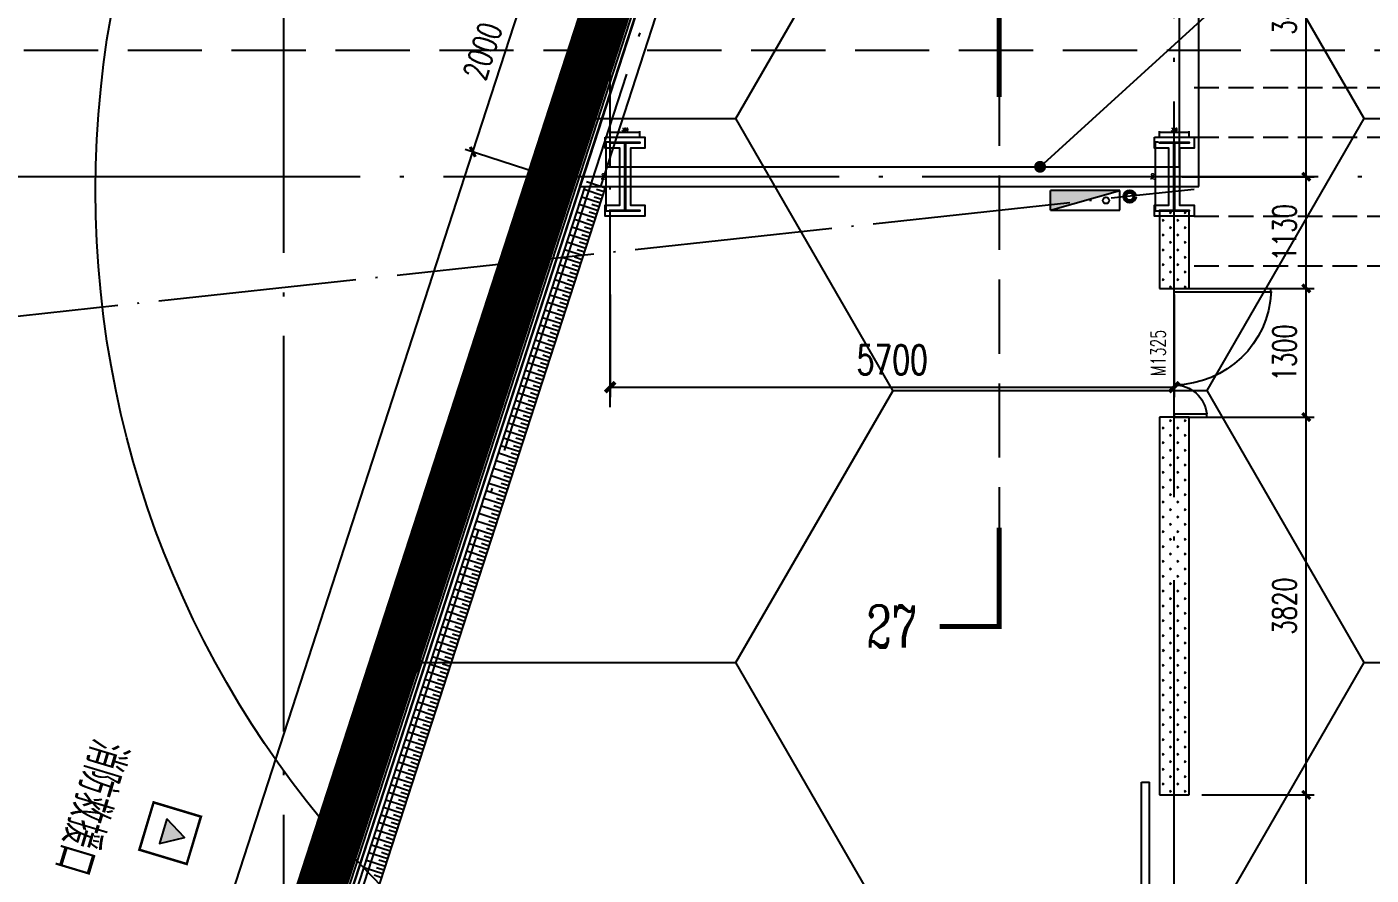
# Model space of a CAD drawing. Extents: x -821772 to -21949, y 506164 to 1049594.
# Drawn here: x -275449 to -261865, y 699009 to 707585 of the extents above; entities that cross this region are included whole.
import ezdxf
from ezdxf.xclip import XClip

# ---------------------------------------------------------------- set-up
doc = ezdxf.new("R2010")
doc.units = 0
doc.header["$LTSCALE"] = 1000
doc.header["$MEASUREMENT"] = 0
doc.header["$XCLIPFRAME"] = 2
for name, pattern in [('10平面20250807_t3$0$10平面$0$DASH', [0.35, 0.25, -0.1]), ('10平面20250807_t3$0$DASH', [0.35, 0.25, -0.1]), ('10平面20250807_t3$0$DOTE', [2.42, 2, -0.2, 0.02, -0.2]), ('DASH', [0.35, 0.25, -0.1])]:
    doc.linetypes.add(name, pattern=pattern)
doc.layers.get('Defpoints').update_dxf_attribs({"color": 210})
doc.layers.add('1-防火分区线', color=201, linetype='DASH', lineweight=50)
doc.layers.add('10平面20250807_t3$0$LG-ZF消防', color=1, linetype='Continuous', lineweight=60)
for name, color, linetype in [('10平面20250807_t3$0$10平面$0$WINDOW', 8, 'Continuous'), ('10平面20250807_t3$0$10平面$0$WINDOW_TEXT', 8, 'Continuous'), ('10平面20250807_t3$0$99平面图例外参$0$A-HATCH-2', 8, 'Continuous'), ('10平面20250807_t3$0$A-AXIS-D', 8, 'Continuous'), ('10平面20250807_t3$0$A-AXIS-DOTE', 8, '10平面20250807_t3$0$DOTE'), ('10平面20250807_t3$0$A-AXIS-DP', 8, 'Continuous'), ('10平面20250807_t3$0$A-HATCH-2', 8, 'Continuous'), ('10平面20250807_t3$0$A-LIN-V', 8, 'Continuous'), ('10平面20250807_t3$0$A-TEXT', 8, 'Continuous'), ('10平面20250807_t3$0$A-WINDOW', 8, 'Continuous'), ('10平面20250807_t3$0$AS-COLN', 8, 'Continuous'), ('10平面20250807_t3$0$AS-WALL', 8, 'Continuous'), ('10平面20250807_t3$0$AS-结构边线层', 8, 'Continuous'), ('10平面20250807_t3$0$DIM_SYMB', 8, 'Continuous'), ('10平面20250807_t3$0$PUB_HATCH', 8, 'Continuous'), ('10平面20250807_t3$0$PUB_TEXT', 8, 'Continuous'), ('10平面20250807_t3$0$RP-N2-01$0$$0$A-WIND-J', 8, 'Continuous'), ('10平面20250807_t3$0$RP-N2-01$0$A-WIND-J', 8, 'Continuous'), ('10平面20250807_t3$0$SB_ZF消火栓', 10, 'Continuous'), ('10平面20250807_t3$0$建-墙-幕', 8, 'Continuous'), ('PUB_HATCH', 8, 'Continuous')]:
    doc.layers.add(name, color=color, linetype=linetype)
doc.layers.add('10平面20250807_t3$0$A-加建区域', color=8, linetype='Continuous', plot=False)
doc.styles.add('10平面20250807_t3$0$10平面$0$_TCH_WINDOW', font='SIMPLEX', dxfattribs={"height": 3.5, "bigfont": 'GBCBIG'})
doc.styles.add('10平面20250807_t3$0$_TCH_DIM', font='SIMPLEX', dxfattribs={"bigfont": 'GBCBIG'})
doc.styles.add('10平面20250807_t3$0$_TCH_DIM_T3', font='SIMPLEX', dxfattribs={"width": 0.705882, "bigfont": 'GBCBIG'})
doc.styles.add('10平面20250807_t3$0$_TCH_LABEL', font='COMPLEX', dxfattribs={"bigfont": 'GBCBIG'})
doc.dimstyles.new('10平面20250807_t3$0$_TCH_ARCH&&10', dxfattribs={"dimtxt": 29.75, "dimasz": 10, "dimexe": 10, "dimexo": 10, "dimgap": 12.625, "dimtad": 1, "dimdec": 0, "dimzin": 0, "dimdsep": 46, "dimtxsty": '10平面20250807_t3$0$_TCH_DIM_T3', "dimblk": '10平面20250807_t3$0$_ArchTick', "dimcen": 0.09, "dimclrt": 7, "dimazin": 2, "dimtfac": 1, "dimtdec": 0, "dimtix": 1, "dimtmove": 2, "dimatfit": 3, "dimfxl": 0, "dimtolj": 1, "dimtzin": 0, "dimarcsym": 0})
doc.dimstyles.new('10平面20250807_t3$0$_TCH_ARCH&&100', dxfattribs={"dimtxt": 297.5, "dimasz": 100, "dimexe": 100, "dimexo": 100, "dimgap": 126.25, "dimtad": 1, "dimdec": 0, "dimzin": 0, "dimdsep": 46, "dimtxsty": '10平面20250807_t3$0$_TCH_DIM_T3', "dimblk": '10平面20250807_t3$0$_ArchTick', "dimcen": 0.09, "dimclrt": 7, "dimazin": 2, "dimtfac": 1, "dimtdec": 0, "dimtix": 1, "dimtmove": 2, "dimatfit": 3, "dimfxl": 0, "dimtolj": 1, "dimtzin": 0, "dimarcsym": 0})
doc.dimstyles.new('10平面20250807_t3$0$_TCH_ARCH&&80', dxfattribs={"dimtxt": 238, "dimasz": 80, "dimexe": 80, "dimexo": 80, "dimgap": 101, "dimtad": 1, "dimdec": 0, "dimzin": 0, "dimdsep": 46, "dimtxsty": '10平面20250807_t3$0$_TCH_DIM_T3', "dimblk": '10平面20250807_t3$0$_ArchTick', "dimcen": 0.09, "dimclrt": 7, "dimazin": 2, "dimtfac": 1, "dimtdec": 0, "dimtix": 1, "dimtmove": 2, "dimatfit": 3, "dimfxl": 0, "dimtolj": 1, "dimtzin": 0, "dimarcsym": 0})
pattern_1 = [(45, (25.49, 21.51), (-75.000002, 75.000002), [24, -82.06602]), (135, (192.46, 21.51), (-75.000002, -75.000002), [24, -82.06602])]

# ---------------------------------------------------------------- blocks, each defined once
blk = doc.blocks.new('10平面20250807_t3$0$_ArchTick')
at = {"color": 0, "linetype": 'ByBlock', "const_width": 0.4}
blk.add_lwpolyline([(-0.5, -0.5), (0.5, 0.5)], dxfattribs=at)
blk = doc.blocks.new('*D10124')
at = {"layer": '10平面20250807_t3$0$A-AXIS-D', "color": 0, "lineweight": -2}
for p, q in [((-48818, -99940), (-48818, -100978)), ((-43118, -99940), (-43118, -100978)), ((-48818, -100878), (-43118, -100878))]:
    blk.add_line(p, q, dxfattribs=at)
at = {"layer": 'Defpoints', "color": 0}
for p in [(-48818, -99840), (-43118, -99840), (-43118, -100878)]:
    blk.add_point(p, dxfattribs=at)
at = {"layer": '10平面20250807_t3$0$A-AXIS-D', "color": 0, "lineweight": -2, "xscale": 100, "yscale": 100, "zscale": 100, "rotation": 180}
blk.add_blockref('10平面20250807_t3$0$_ArchTick', (-48818, -100878), dxfattribs=at)
at = {"layer": '10平面20250807_t3$0$A-AXIS-D', "color": 0, "lineweight": -2, "xscale": 100, "yscale": 100, "zscale": 100}
blk.add_blockref('10平面20250807_t3$0$_ArchTick', (-43118, -100878), dxfattribs=at)
at = {"layer": '10平面20250807_t3$0$A-AXIS-D', "color": 7, "insert": (-45968, -100602), "char_height": 297.5, "attachment_point": 5, "style": '10平面20250807_t3$0$_TCH_DIM_T3'}
blk.add_mtext('\\A1;5700', dxfattribs=at)
blk = doc.blocks.new('10平面20250807_t3$0$43243')
at = {"layer": '10平面20250807_t3$0$AS-结构边线层'}
blk.add_lwpolyline([(-229294, 723090), (-250514, 723090), (-250514, 722920), (-252354, 722920), (-252354, 722470), (-254454, 722470), (-254454, 722920), (-264361, 722920), (-285754, 656986), (-285754, 639720), (-254454, 639720), (-254454, 640170), (-252354, 640170), (-252354, 639720), (-250514, 639720), (-250514, 639550), (-229294, 639550)], dxfattribs=at)
blk = doc.blocks.new('*D10488')
at = {"layer": '10平面20250807_t3$0$A-AXIS-DP', "color": 0, "lineweight": -2}
for p, q in [((-195790, 766880), (-195790, 766929)), ((-195790, 766919), (-195490, 766919)), ((-195490, 766880), (-195490, 766929))]:
    blk.add_line(p, q, dxfattribs=at)
at = {"layer": 'Defpoints', "color": 0}
for p in [(-195790, 766870), (-195490, 766919), (-195490, 766870)]:
    blk.add_point(p, dxfattribs=at)
at = {"layer": '10平面20250807_t3$0$A-AXIS-DP', "color": 0, "lineweight": -2, "xscale": 10, "yscale": 10, "zscale": 10, "rotation": 180}
blk.add_blockref('10平面20250807_t3$0$_ArchTick', (-195790, 766919), dxfattribs=at)
at = {"layer": '10平面20250807_t3$0$A-AXIS-DP', "color": 0, "lineweight": -2, "xscale": 10, "yscale": 10, "zscale": 10}
blk.add_blockref('10平面20250807_t3$0$_ArchTick', (-195490, 766919), dxfattribs=at)
at = {"layer": '10平面20250807_t3$0$A-AXIS-DP', "color": 7, "insert": (-195640, 766946), "char_height": 29.8, "attachment_point": 5, "style": '10平面20250807_t3$0$_TCH_DIM_T3'}
blk.add_mtext('\\A1;300', dxfattribs=at)
blk = doc.blocks.new('*D10489')
at = {"layer": '10平面20250807_t3$0$A-AXIS-DP', "color": 0, "lineweight": -2}
for p, q in [((-195800, 766820), (-195841, 766820)), ((-195831, 766120), (-195831, 766820)), ((-195800, 766120), (-195841, 766120))]:
    blk.add_line(p, q, dxfattribs=at)
at = {"layer": 'Defpoints', "color": 0}
for p in [(-195831, 766820), (-195790, 766820), (-195790, 766120)]:
    blk.add_point(p, dxfattribs=at)
at = {"layer": '10平面20250807_t3$0$A-AXIS-DP', "color": 0, "lineweight": -2, "xscale": 10, "yscale": 10, "zscale": 10}
for p, rotation in [((-195831, 766820), 90), ((-195831, 766120), 270)]:
    blk.add_blockref('10平面20250807_t3$0$_ArchTick', p, dxfattribs=dict(at, rotation=rotation))
at = {"layer": '10平面20250807_t3$0$A-AXIS-DP', "color": 7, "insert": (-195859, 766470), "char_height": 29.8, "attachment_point": 5, "rotation": 90, "style": '10平面20250807_t3$0$_TCH_DIM_T3'}
blk.add_mtext('\\A1;700', dxfattribs=at)
blk = doc.blocks.new('10平面20250807_t3$0$w42343')
at = {"layer": '10平面20250807_t3$0$A-HATCH-2', "linetype": '10平面20250807_t3$0$DASH'}
for p, q in [((-263654.2, 706970), (-128354.2, 706970)), ((-263654.2, 706470), (-128354.2, 706470)), ((-263654.2, 705670), (-128354.2, 705670)), ((-263654.2, 705170), (-128354.2, 705170))]:
    blk.add_line(p, q, dxfattribs=at)
blk = doc.blocks.new('10平面20250807_t3$0$RP-N2-01$0$$0$xfjy')
at = {"layer": '10平面20250807_t3$0$RP-N2-01$0$$0$A-WIND-J'}
h = blk.add_hatch(color=256, dxfattribs=at)
h.dxf.hatch_style = 1
h.paths.add_polyline_path([(1141876, -26214), (1142135, -26214), (1142005, -25989)])
at = {"layer": '10平面20250807_t3$0$RP-N2-01$0$$0$A-WIND-J', "const_width": 25}
blk.add_lwpolyline([(1141755, -25889), (1141755, -26389), (1142255, -26389), (1142255, -25889)], close=True, dxfattribs=at)
at = {"layer": '10平面20250807_t3$0$RP-N2-01$0$$0$A-WIND-J'}
for points in [[(1141755, -26389), (1142255, -26389), (1142255, -25889), (1141755, -25889)], [(1141876, -26214), (1142135, -26214), (1142005, -25989)]]:
    blk.add_lwpolyline(points, close=True, dxfattribs=at)
blk = doc.blocks.new('10平面20250807_t3$0$RP-N2-01$0$xfjy')
at = {"layer": '10平面20250807_t3$0$RP-N2-01$0$$0$A-WIND-J'}
blk.add_blockref('10平面20250807_t3$0$RP-N2-01$0$$0$xfjy', (0, 0), dxfattribs=at)
blk = doc.blocks.new('10平面20250807_t3$0$1232')
at = {"layer": '10平面20250807_t3$0$RP-N2-01$0$A-WIND-J', "rotation": 253.2410415830264}
blk.add_blockref('10平面20250807_t3$0$RP-N2-01$0$xfjy', (80320, 1785396, 0), dxfattribs=at)
at = {"layer": '10平面20250807_t3$0$A-TEXT', "style": '10平面20250807_t3$0$_TCH_DIM'}
blk.add_text('消防救援口', height=384.1, rotation=253.241, dxfattribs=at).set_placement((-274786, 700411, 0))
blk = doc.blocks.new('10平面20250807_t3$0$99平面图例外参$0$$LinePat$填挖边坡')
at = {"color": 0}
for p, q in [((0, 0), (0, -1500)), ((300, 0), (300, -600))]:
    blk.add_line(p, q, dxfattribs=at)
at = {"layer": 'Defpoints', "color": 0}
blk.add_point((600, 0), dxfattribs=at)
blk = doc.blocks.new('10平面20250807_t3$0$34242343243')
at = {"layer": '10平面20250807_t3$0$A-LIN-V'}
for p, q in [((-285554, 657440), (-269808, 705970)), ((-285354, 657409), (-269598, 705970))]:
    blk.add_line(p, q, dxfattribs=at)
at = {"layer": '10平面20250807_t3$0$99平面图例外参$0$A-HATCH-2', "color": 203, "xscale": 0.1335019788313109, "yscale": 0.1333333333333333, "zscale": 0.1333333333333333, "rotation": 252.0237134181384}
for p in [(-269603, 705955), (-269652, 705802), (-269628, 705878), (-269677, 705726), (-269726, 705574), (-269702, 705650), (-269776, 705421), (-269751, 705497), (-269825, 705269), (-269801, 705345), (-269850, 705193), (-269899, 705040), (-269875, 705116), (-269949, 704888), (-269924, 704964), (-269998, 704736), (-269974, 704812), (-270048, 704583), (-270023, 704659), (-270073, 704507), (-270122, 704355), (-270097, 704431), (-270171, 704202), (-270147, 704278), (-270221, 704050), (-270196, 704126), (-270246, 703974), (-270295, 703821), (-270270, 703897), (-270344, 703669), (-270320, 703745), (-270394, 703516), (-270369, 703593), (-270443, 703364), (-270419, 703440), (-270468, 703288), (-270518, 703136), (-270493, 703212), (-270567, 702983), (-270542, 703059), (-270616, 702831), (-270592, 702907), (-270666, 702678), (-270641, 702755), (-270691, 702602), (-270740, 702450), (-270715, 702526), (-270789, 702297), (-270765, 702374), (-270839, 702145), (-270814, 702221), (-270864, 702069), (-270913, 701916), (-270888, 701993), (-270963, 701764), (-270938, 701840), (-271012, 701612), (-270987, 701688), (-271061, 701459), (-271037, 701535), (-271086, 701383), (-271136, 701231), (-271111, 701307), (-271185, 701078), (-271160, 701155), (-271234, 700926), (-271210, 701002), (-271259, 700850), (-271309, 700697), (-271284, 700774), (-271358, 700545), (-271333, 700621), (-271407, 700393), (-271383, 700469), (-271457, 700240), (-271432, 700316), (-271482, 700164), (-271531, 700012), (-271506, 700088), (-271581, 699859), (-271556, 699935), (-271630, 699707), (-271605, 699783), (-271679, 699555), (-271655, 699631), (-271704, 699478), (-271754, 699326), (-271729, 699402), (-271803, 699174), (-271778, 699250), (-271852, 699021), (-271828, 699097)]:
    blk.add_blockref('10平面20250807_t3$0$99平面图例外参$0$$LinePat$填挖边坡', p, dxfattribs=at)
blk = doc.blocks.new('10平面20250807_t3$0$10平面$0$$DorLib2D$00000126')
at = {"color": 0, "linetype": 'Continuous'}
for p, q in [((-0.532, 0.5), (-0.532, 0.9)), ((0.532, 0.9), (0.532, 0.5))]:
    blk.add_line(p, q, dxfattribs=at)
at = {"color": 0, "linetype": '10平面20250807_t3$0$10平面$0$DASH'}
for p, q in [((-0.532, 0.9), (0.532, 0.9)), ((-0.532, 0.5), (0.532, 0.5))]:
    blk.add_line(p, q, dxfattribs=at)
blk = doc.blocks.new('10平面20250807_t3$0$DOOR2DLIB$SYSLIB$00000123')
at = {"color": 0}
for p, q in [((0.475, -0.001), (0.475, 0.752)), ((0.475, 0.752), (0.5, 0.752)), ((0.5, -0.001), (0.5, 0.752)), ((-0.5, 0), (-0.5, 0.252)), ((-0.475, 0.252), (-0.5, 0.252)), ((-0.475, 0), (-0.475, 0.252)), ((-0.475, 0), (-0.5, 0)), ((0.475, -0.001), (0.5, -0.001))]:
    blk.add_line(p, q, dxfattribs=at)
for centre, radius, start, end in [((0.505, -0.002), 0.755, 92.2493, 179.7238), ((-0.501, 0.003), 0.251, 359.7899, 84.0974)]:
    blk.add_arc(centre, radius, start, end, dxfattribs=at)
blk = doc.blocks.new('10平面20250807_t3$0$423432433333')
at = {"layer": '10平面20250807_t3$0$PUB_HATCH'}
h = blk.add_hatch(dxfattribs=at)
h.set_pattern_fill('石膏板', color=256, scale=30, style=0)
h.set_pattern_definition(pattern_1)
h.paths.add_polyline_path([(-261310, 705770), (-261310, 704990), (-261010, 704990), (-261010, 705770)])
h = blk.add_hatch(dxfattribs=at)
h.set_pattern_fill('石膏板', color=256, scale=30, style=0)
h.set_pattern_definition(pattern_1)
h.paths.add_polyline_path([(-261010, 699870), (-261010, 703690), (-261310, 703690), (-261310, 699870)])
at = {"layer": '10平面20250807_t3$0$AS-WALL'}
for p, q in [((-261310, 705770), (-261310, 704990)), ((-261010, 705770), (-261310, 705770)), ((-261010, 704990), (-261010, 705770)), ((-261310, 704990), (-261010, 704990)), ((-261010, 703690), (-261310, 703690)), ((-261310, 703690), (-261310, 699870)), ((-261010, 699870), (-261010, 703690)), ((-261310, 699870), (-261010, 699870))]:
    blk.add_line(p, q, dxfattribs=at)
at = {"layer": '10平面20250807_t3$0$10平面$0$WINDOW'}
ref = blk.add_blockref('10平面20250807_t3$0$DOOR2DLIB$SYSLIB$00000123', (-261160, 704340), dxfattribs=dict(at, xscale=1300, yscale=-1300, zscale=300, rotation=90.00000000093496))
ref.add_attrib('A', 'M1325', (-261247, 704105), dxfattribs={"layer": '10平面20250807_t3$0$10平面$0$WINDOW_TEXT', "ltscale": 500, "height": 148.8, "rotation": 90, "style": '10平面20250807_t3$0$10平面$0$_TCH_WINDOW', "width": 0.705882})
ref = blk.add_blockref('10平面20250807_t3$0$10平面$0$$DorLib2D$00000126', (-261310, 697870), dxfattribs=dict(at, xscale=-4000, yscale=-200, zscale=200, rotation=269.9999999997814))
ref.add_attrib('A', 'JLM4050', (-261166, 697516), dxfattribs={"layer": '10平面20250807_t3$0$10平面$0$WINDOW_TEXT', "ltscale": 500, "height": 148.8, "rotation": 90, "style": '10平面20250807_t3$0$10平面$0$_TCH_WINDOW', "width": 0.705882})
blk = doc.blocks.new('10平面20250807_t3$0$A$C5D961328')
at = {"layer": '10平面20250807_t3$0$SB_ZF消火栓'}
blk.add_hatch(color=256, dxfattribs=at).paths.add_polyline_path([(0, 40), (700, 40), (700, 240)])
at = {"layer": '10平面20250807_t3$0$A-LIN-V', "ltscale": 500}
blk.add_circle((350, 40), 10001, dxfattribs=at)
at = {"layer": '10平面20250807_t3$0$SB_ZF消火栓'}
for p, q in [((700, 240), (0, 240)), ((0, 240), (0, 40)), ((700, 240), (0, 40)), ((700, 240), (700, 40)), ((0, 40), (700, 40))]:
    blk.add_line(p, q, dxfattribs=at)
at = {"layer": '10平面20250807_t3$0$SB_ZF消火栓', "color": 1}
blk.add_circle((140, 140), 32.5, dxfattribs=at)
blk = doc.blocks.new('10平面20250807_t3$0$43242343')
at = {"layer": '10平面20250807_t3$0$LG-ZF消防', "linetype": 'Continuous'}
blk.add_circle((-264304, 705870), 50, dxfattribs=at)
blk = doc.blocks.new('10平面20250807_t3$0$234243242332')
at = {"layer": '10平面20250807_t3$0$LG-ZF消防', "linetype": 'Continuous'}
blk.add_blockref('10平面20250807_t3$0$43242343', (0, 0), dxfattribs=at)
at = {"layer": '10平面20250807_t3$0$SB_ZF消火栓', "rotation": 180}
blk.add_blockref('10平面20250807_t3$0$A$C5D961328', (-264404, 705970), dxfattribs=at)
blk = doc.blocks.new('*D11938')
at = {"layer": '10平面20250807_t3$0$A-AXIS-DP', "color": 0, "lineweight": -2}
for p, q in [((-263574, 706070), (-262440, 706070)), ((-262520, 704940), (-262520, 706070)), ((-263574, 704940), (-262440, 704940))]:
    blk.add_line(p, q, dxfattribs=at)
at = {"layer": 'Defpoints', "color": 0}
for p in [(-263654, 706070), (-262520, 706070), (-263654, 704940)]:
    blk.add_point(p, dxfattribs=at)
at = {"layer": '10平面20250807_t3$0$A-AXIS-DP', "color": 0, "lineweight": -2, "xscale": 80, "yscale": 80, "zscale": 80}
for p, rotation in [((-262520, 706070), 90), ((-262520, 704940), 270)]:
    blk.add_blockref('10平面20250807_t3$0$_ArchTick', p, dxfattribs=dict(at, rotation=rotation))
at = {"layer": '10平面20250807_t3$0$A-AXIS-DP', "color": 7, "insert": (-262740, 705505), "char_height": 238, "attachment_point": 5, "rotation": 90, "style": '10平面20250807_t3$0$_TCH_DIM_T3'}
blk.add_mtext('\\A1;1130', dxfattribs=at)
blk = doc.blocks.new('*D11939')
at = {"layer": '10平面20250807_t3$0$A-AXIS-DP', "color": 0, "lineweight": -2}
for p, q in [((-263574, 704940), (-262440, 704940)), ((-262520, 703640), (-262520, 704940)), ((-263574, 703640), (-262440, 703640))]:
    blk.add_line(p, q, dxfattribs=at)
at = {"layer": 'Defpoints', "color": 0}
for p in [(-263654, 704940), (-262520, 704940), (-263654, 703640)]:
    blk.add_point(p, dxfattribs=at)
at = {"layer": '10平面20250807_t3$0$A-AXIS-DP', "color": 0, "lineweight": -2, "xscale": 80, "yscale": 80, "zscale": 80}
for p, rotation in [((-262520, 704940), 90), ((-262520, 703640), 270)]:
    blk.add_blockref('10平面20250807_t3$0$_ArchTick', p, dxfattribs=dict(at, rotation=rotation))
at = {"layer": '10平面20250807_t3$0$A-AXIS-DP', "color": 7, "insert": (-262740, 704290), "char_height": 238, "attachment_point": 5, "rotation": 90, "style": '10平面20250807_t3$0$_TCH_DIM_T3'}
blk.add_mtext('\\A1;1300', dxfattribs=at)
blk = doc.blocks.new('*D11940')
at = {"layer": '10平面20250807_t3$0$A-AXIS-DP', "color": 0, "lineweight": -2}
for p, q in [((-263574, 703640), (-262440, 703640)), ((-262520, 699820), (-262520, 703640)), ((-263574, 699820), (-262440, 699820))]:
    blk.add_line(p, q, dxfattribs=at)
at = {"layer": 'Defpoints', "color": 0}
for p in [(-263654, 703640), (-262520, 703640), (-263654, 699820)]:
    blk.add_point(p, dxfattribs=at)
at = {"layer": '10平面20250807_t3$0$A-AXIS-DP', "color": 0, "lineweight": -2, "xscale": 80, "yscale": 80, "zscale": 80}
for p, rotation in [((-262520, 703640), 90), ((-262520, 699820), 270)]:
    blk.add_blockref('10平面20250807_t3$0$_ArchTick', p, dxfattribs=dict(at, rotation=rotation))
at = {"layer": '10平面20250807_t3$0$A-AXIS-DP', "color": 7, "insert": (-262740, 701730), "char_height": 238, "attachment_point": 5, "rotation": 90, "style": '10平面20250807_t3$0$_TCH_DIM_T3'}
blk.add_mtext('\\A1;3820', dxfattribs=at)
blk = doc.blocks.new('*D11941')
at = {"layer": '10平面20250807_t3$0$A-AXIS-DP', "color": 0, "lineweight": -2}
for p, q in [((-263574, 699820), (-262440, 699820)), ((-262520, 695820), (-262520, 699820)), ((-263574, 695820), (-262440, 695820))]:
    blk.add_line(p, q, dxfattribs=at)
at = {"layer": 'Defpoints', "color": 0}
for p in [(-263654, 699820), (-262520, 699820), (-263654, 695820)]:
    blk.add_point(p, dxfattribs=at)
at = {"layer": '10平面20250807_t3$0$A-AXIS-DP', "color": 0, "lineweight": -2, "xscale": 80, "yscale": 80, "zscale": 80}
for p, rotation in [((-262520, 699820), 90), ((-262520, 695820), 270)]:
    blk.add_blockref('10平面20250807_t3$0$_ArchTick', p, dxfattribs=dict(at, rotation=rotation))
at = {"layer": '10平面20250807_t3$0$A-AXIS-DP', "color": 7, "insert": (-262740, 697820), "char_height": 238, "attachment_point": 5, "rotation": 90, "style": '10平面20250807_t3$0$_TCH_DIM_T3'}
blk.add_mtext('\\A1;4000', dxfattribs=at)
blk = doc.blocks.new('*D11961')
at = {"layer": '10平面20250807_t3$0$A-AXIS-DP', "color": 0, "lineweight": -2}
for p, q in [((-263774, 709520), (-262440, 709520)), ((-262520, 706070), (-262520, 709520)), ((-263774, 706070), (-262440, 706070))]:
    blk.add_line(p, q, dxfattribs=at)
at = {"layer": 'Defpoints', "color": 0}
for p in [(-263854, 709520), (-262520, 709520), (-263854, 706070)]:
    blk.add_point(p, dxfattribs=at)
at = {"layer": '10平面20250807_t3$0$A-AXIS-DP', "color": 0, "lineweight": -2, "xscale": 80, "yscale": 80, "zscale": 80}
for p, rotation in [((-262520, 709520), 90), ((-262520, 706070), 270)]:
    blk.add_blockref('10平面20250807_t3$0$_ArchTick', p, dxfattribs=dict(at, rotation=rotation))
at = {"layer": '10平面20250807_t3$0$A-AXIS-DP', "color": 7, "insert": (-262740, 707795), "char_height": 238, "attachment_point": 5, "rotation": 90, "style": '10平面20250807_t3$0$_TCH_DIM_T3'}
blk.add_mtext('\\A1;3450', dxfattribs=at)
blk = doc.blocks.new('*D12362')
at = {"layer": '10平面20250807_t3$0$A-AXIS-DP', "color": 0, "lineweight": -2}
for p, q in [((-286841, 657322), (-270943, 706321)), ((-270032, 706026), (-271019, 706346)), ((-285930, 657026), (-286917, 657347))]:
    blk.add_line(p, q, dxfattribs=at)
at = {"layer": 'Defpoints', "color": 0}
for p in [(-270943, 706321), (-269956, 706001), (-285854, 657002)]:
    blk.add_point(p, dxfattribs=at)
at = {"layer": '10平面20250807_t3$0$A-AXIS-DP', "color": 0, "lineweight": -2, "xscale": 80, "yscale": 80, "zscale": 80}
for p, rotation in [((-270943, 706321), 72.02371341813645), ((-286841, 657322), 252.0237134181365)]:
    blk.add_blockref('10平面20250807_t3$0$_ArchTick', p, dxfattribs=dict(at, rotation=rotation))
at = {"layer": '10平面20250807_t3$0$A-AXIS-DP', "color": 7, "insert": (-279101, 681889), "char_height": 238, "attachment_point": 5, "rotation": 72.0237, "style": '10平面20250807_t3$0$_TCH_DIM_T3'}
blk.add_mtext('\\A1;51514', dxfattribs=at)
blk = doc.blocks.new('*D12363')
at = {"layer": '10平面20250807_t3$0$A-AXIS-DP', "color": 0, "lineweight": -2}
for p, q in [((-270943, 706321), (-270325, 708223)), ((-269415, 707928), (-270401, 708248)), ((-270032, 706026), (-271019, 706346))]:
    blk.add_line(p, q, dxfattribs=at)
at = {"layer": 'Defpoints', "color": 0}
for p in [(-270325, 708223), (-269339, 707903), (-269956, 706001)]:
    blk.add_point(p, dxfattribs=at)
at = {"layer": '10平面20250807_t3$0$A-AXIS-DP', "color": 0, "lineweight": -2, "xscale": 80, "yscale": 80, "zscale": 80}
for p, rotation in [((-270325, 708223), 72.02371341813688), ((-270943, 706321), 252.0237134181369)]:
    blk.add_blockref('10平面20250807_t3$0$_ArchTick', p, dxfattribs=dict(at, rotation=rotation))
at = {"layer": '10平面20250807_t3$0$A-AXIS-DP', "color": 7, "insert": (-270843, 707340), "char_height": 238, "attachment_point": 5, "rotation": 72.0237, "style": '10平面20250807_t3$0$_TCH_DIM_T3'}
blk.add_mtext('\\A1;2000', dxfattribs=at)
blk = doc.blocks.new('10平面20250807_t3$0$dote')
at = {"layer": '10平面20250807_t3$0$A-AXIS-DOTE', "ltscale": 2}
for p, q in [((-52117.8, -264080), (-52117.8, -75950)), ((-43117.8, -169748.9), (-43117.8, -75950)), ((98696.4, -98750), (-75513.6, -98750))]:
    blk.add_line(p, q, dxfattribs=at)
at = {"layer": '10平面20250807_t3$0$A-AXIS-DOTE'}
blk.add_line((-48817.8, -101080), (-48817.8, -97290), dxfattribs=at)
at = {"layer": '10平面20250807_t3$0$A-AXIS-DOTE', "ltscale": 2}
blk.add_lwpolyline([(-66316.4, -152160.4), (-42470.2, -78666)], dxfattribs=at)
at = {"layer": '10平面20250807_t3$0$DIM_SYMB', "linetype": '10平面20250807_t3$0$DASH', "ltscale": 3}
blk.add_lwpolyline([(-57893.6, -97470.9), (-38003.6, -97470.9)], dxfattribs=at)
at = {"layer": '10平面20250807_t3$0$A-AXIS-D'}
dim = blk.add_linear_dim(base=(-43117.8, -100877.5), p1=(-48817.8, -99840), p2=(-43117.8, -99840), angle=0, dimstyle='10平面20250807_t3$0$_TCH_ARCH&&100', override={"dimgap": 0}, dxfattribs=at)
dim.commit()
dim.dimension.update_dxf_attribs({"geometry": '*D10124', "text_midpoint": (-45967.8, -100602.5), "dimtype": 129})
blk = doc.blocks.new('10平面20250807_t3$0$nt66')
at = {"layer": '10平面20250807_t3$0$A-HATCH-2'}
blk.add_lwpolyline([(-195840, 766870), (-195440, 766870), (-195440, 766758), (-195586, 766758), (-195586, 766182), (-195440, 766182), (-195440, 766070), (-195840, 766070), (-195840, 766182), (-195694, 766182), (-195694, 766758), (-195840, 766758)], close=True, dxfattribs=at)
at = {"layer": '10平面20250807_t3$0$AS-COLN'}
blk.add_lwpolyline([(-195790, 766820), (-195490, 766820), (-195490, 766808), (-195636, 766808), (-195636, 766132), (-195490, 766132), (-195490, 766120), (-195790, 766120), (-195790, 766132), (-195644, 766132), (-195644, 766808), (-195790, 766808)], close=True, dxfattribs=at)
at = {"layer": '10平面20250807_t3$0$A-AXIS-DP'}
for p1, p2, distance, picture, middle in [((-195790, 766870), (-195490, 766870), 48.8, '*D10488', (-195640, 766946.2)), ((-195790, 766120), (-195790, 766820), 41.2, '*D10489', (-195858.7, 766470))]:
    dim = blk.add_aligned_dim(p1=p1, p2=p2, distance=distance, dimstyle='10平面20250807_t3$0$_TCH_ARCH&&10', dxfattribs=at)
    dim.commit()
    dim.dimension.update_dxf_attribs({"geometry": picture, "text_midpoint": middle})
blk = doc.blocks.new('10平面20250807_t3$0$33333')
for p in [(-73764, -60400), (-68214, -60400)]:
    blk.add_blockref('10平面20250807_t3$0$nt66', p)
blk = doc.blocks.new('10平面20250807_t3')
at = {"layer": '10平面20250807_t3$0$A-AXIS-DOTE'}
blk.add_line((-281332.2, 704036), (-263654.2, 705945), dxfattribs=at)
at = {"layer": '10平面20250807_t3$0$A-LIN-V'}
blk.add_lwpolyline([(-286054.2, 654570), (-286054.2, 657017.5), (-268359.9, 711551.6), (-268074.6, 711459)], dxfattribs=at)
at = {"layer": '10平面20250807_t3$0$AS-WALL'}
for p, q in [((-263804.2, 709520), (-263804.2, 706170)), ((-263604.2, 705970), (-263604.2, 709520)), ((-269860.7, 705970), (-269243.4, 707872.4)), ((-269650.4, 705970), (-269053.2, 707810.6)), ((-269585.5, 706170), (-263804.2, 706170)), ((-269860.7, 705970), (-269650.4, 705970)), ((-269650.4, 705970), (-263604.2, 705970))]:
    blk.add_line(p, q, dxfattribs=at)
at = {"layer": '10平面20250807_t3$0$DIM_SYMB'}
blk.add_line((-265210, 706170), (-261380, 709670), dxfattribs=at)
at = {"layer": '10平面20250807_t3$0$DIM_SYMB', "const_width": 50}
for points in [[(-266223.3, 707875.5), (-265623.3, 707875.5), (-265623.3, 706875.5)], [(-265623.3, 702522.9), (-265623.3, 701522.9), (-266223.3, 701522.9)]]:
    blk.add_lwpolyline(points, dxfattribs=at)
at = {"layer": '10平面20250807_t3$0$DIM_SYMB', "linetype": '10平面20250807_t3$0$DASH', "ltscale": 3}
blk.add_lwpolyline([(-265623.3, 707130.5), (-265623.3, 701854.4)], dxfattribs=at)
at = {"layer": '10平面20250807_t3$0$DIM_SYMB', "const_width": 60}
blk.add_lwpolyline([(-265232.1, 706149.8, 1), (-265187.9, 706190.2, 1)], format="xyb", close=True, dxfattribs=at)
at = {"layer": '10平面20250807_t3$0$建-墙-幕'}
for p, q in [((-275282, 689585.4), (-267446.2, 713735.4)), ((-275250.3, 689575.1), (-267414.5, 713725.1)), ((-275218.6, 689564.9), (-267382.8, 713714.9)), ((-275186.9, 689554.6), (-267351.1, 713704.6))]:
    blk.add_line(p, q, dxfattribs=at)
blk.add_blockref('10平面20250807_t3$0$1232', (0, 0))
at = {"layer": '10平面20250807_t3$0$A-WINDOW'}
for name in ['10平面20250807_t3$0$43243', '10平面20250807_t3$0$33333', '10平面20250807_t3$0$w42343']:
    blk.add_blockref(name, (0, 0), dxfattribs=at)
at = {"layer": '10平面20250807_t3$0$A-加建区域'}
blk.add_blockref('10平面20250807_t3$0$423432433333', (-2694.2, -50), dxfattribs=at)
at = {"layer": '10平面20250807_t3$0$AS-WALL'}
blk.add_blockref('10平面20250807_t3$0$dote', (-220736.4, 804820), dxfattribs=at)
at = {"layer": '10平面20250807_t3$0$DIM_SYMB'}
blk.add_blockref('10平面20250807_t3$0$34242343243', (0, 0), dxfattribs=at)
at = {"layer": '10平面20250807_t3$0$SB_ZF消火栓', "linetype": 'Continuous'}
blk.add_blockref('10平面20250807_t3$0$234243242332', (0, 0), dxfattribs=at)
at = {"layer": '10平面20250807_t3$0$PUB_TEXT', "style": '10平面20250807_t3$0$_TCH_LABEL', "width": 0.705882}
blk.add_text('27', height=425, dxfattribs=at).set_placement((-266966.2, 701310.4))
at = {"layer": '10平面20250807_t3$0$A-AXIS-DP'}
for p1, p2, distance, picture, middle in [((-263854.2, 706070), (-263854.2, 709520), -1334.2, '*D11961', (-262740, 707795)), ((-269955.8, 706000.9), (-269338.5, 707903.2), 1037.5, '*D12363', (-270843.3, 707340.1)), ((-285854.2, 657001.6), (-269955.8, 706000.9), 1037.5, '*D12362', (-279101.1, 681889.3)), ((-263654.2, 704940), (-263654.2, 706070), -1134.2, '*D11938', (-262740, 705505)), ((-263654.2, 703640), (-263654.2, 704940), -1134.2, '*D11939', (-262740, 704290)), ((-263654.2, 699820), (-263654.2, 703640), -1134.2, '*D11940', (-262740, 701730)), ((-263654.2, 695820), (-263654.2, 699820), -1134.2, '*D11941', (-262740, 697820))]:
    dim = blk.add_aligned_dim(p1=p1, p2=p2, distance=distance, dimstyle='10平面20250807_t3$0$_TCH_ARCH&&80', dxfattribs=at)
    dim.commit()
    dim.dimension.update_dxf_attribs({"geometry": picture, "text_midpoint": middle})

msp = doc.modelspace()

# ---------------------------------------------------------------- block references
at = {"ltscale": 100}
ref = msp.add_blockref('10平面20250807_t3', (0, 0), dxfattribs=at)
XClip(ref).set_block_clipping_path([(-386212.6353242097, 506163.79756496), (-21948.7593967821, 884998.2285294847)])

# ---------------------------------------------------------------- next in the draw order: hatches: boundary and pattern name
at = {"layer": 'PUB_HATCH', "ltscale": 5000}
h = msp.add_hatch(dxfattribs=at)
h.set_pattern_fill('HONEY', color=8, scale=2000)
h.set_pattern_definition([(0, (0, 0), (4762.5, 2749.63), [3175, -6350]), (120, (0, 0), (-4762.499, 2749.631), [3175, -6350]), (60, (0, 0), (0.0006, 5499.261), [-6350, 3175])])
h.paths.add_polyline_path([(-198854.2, 639470), (-198854.2, 639970), (-200254.2, 639970), (-200254.2, 639470), (-252854.2, 639470), (-252854.2, 639970), (-254254.2, 639970), (-254254.2, 639470), (-286054.2, 639470), (-286054.2, 657033.3), (-264595.3, 723170), (-254254.2, 723170), (-254254.2, 722670), (-252854.2, 722670), (-252854.2, 723170), (-200254.2, 723170), (-200254.2, 722670), (-198854.2, 722670), (-198854.2, 723170), (-146254.2, 723170), (-146254.2, 722670), (-144854.2, 722670), (-144854.2, 723170), (-128054.2, 723170), (-128054.2, 639470), (-144854.2, 639470), (-144854.2, 639970), (-146254.2, 639970), (-146254.2, 639470)])

# ---------------------------------------------------------------- next in the draw order: linework, layer by layer
at = {"layer": '1-防火分区线', "color": 1, "linetype": 'DASH', "ltscale": 5, "const_width": 500}
msp.add_lwpolyline([(-146254.2, 639470), (-198854.2, 639470), (-198854.2, 639970), (-200254.2, 639970), (-200254.2, 639470), (-252854.2, 639470), (-252854.2, 639970), (-254254.2, 639970), (-254254.2, 639470), (-286054.2, 639470), (-286054.2, 657033.3), (-264595.3, 723170), (-264595.3, 723170), (-254254.2, 723170), (-254254.2, 722670), (-252854.2, 722670), (-252854.2, 723170), (-200254.2, 723170), (-200254.2, 722670), (-198854.2, 722670), (-198854.2, 723170), (-146254.2, 723170)], dxfattribs=at)

doc.saveas('drawing.dxf')
